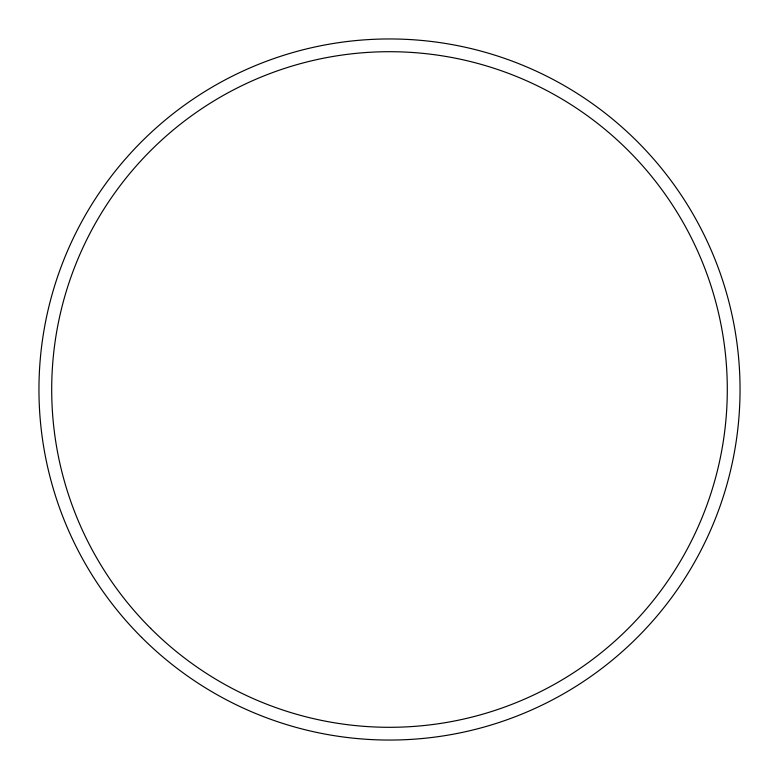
<?xml version="1.0" encoding="UTF-8"?>
<svg xmlns="http://www.w3.org/2000/svg" width="779" height="779" viewBox="0 0 779 779"><rect width="100%" height="100%" fill="white"/><g stroke="black" fill="none" stroke-linecap="round" stroke-linejoin="round"><path stroke-width="1.17" d="M141.622 637.378A350.55 350.55 0 0 0 728.102 480.224A350.55 350.55 0 0 0 298.776 50.898A350.55 350.55 0 0 0 141.622 637.378M150.639 628.361A337.794 337.794 0 0 0 715.784 476.933A337.794 337.794 0 0 0 302.067 63.216A337.794 337.794 0 0 0 150.639 628.361"/></g></svg>
